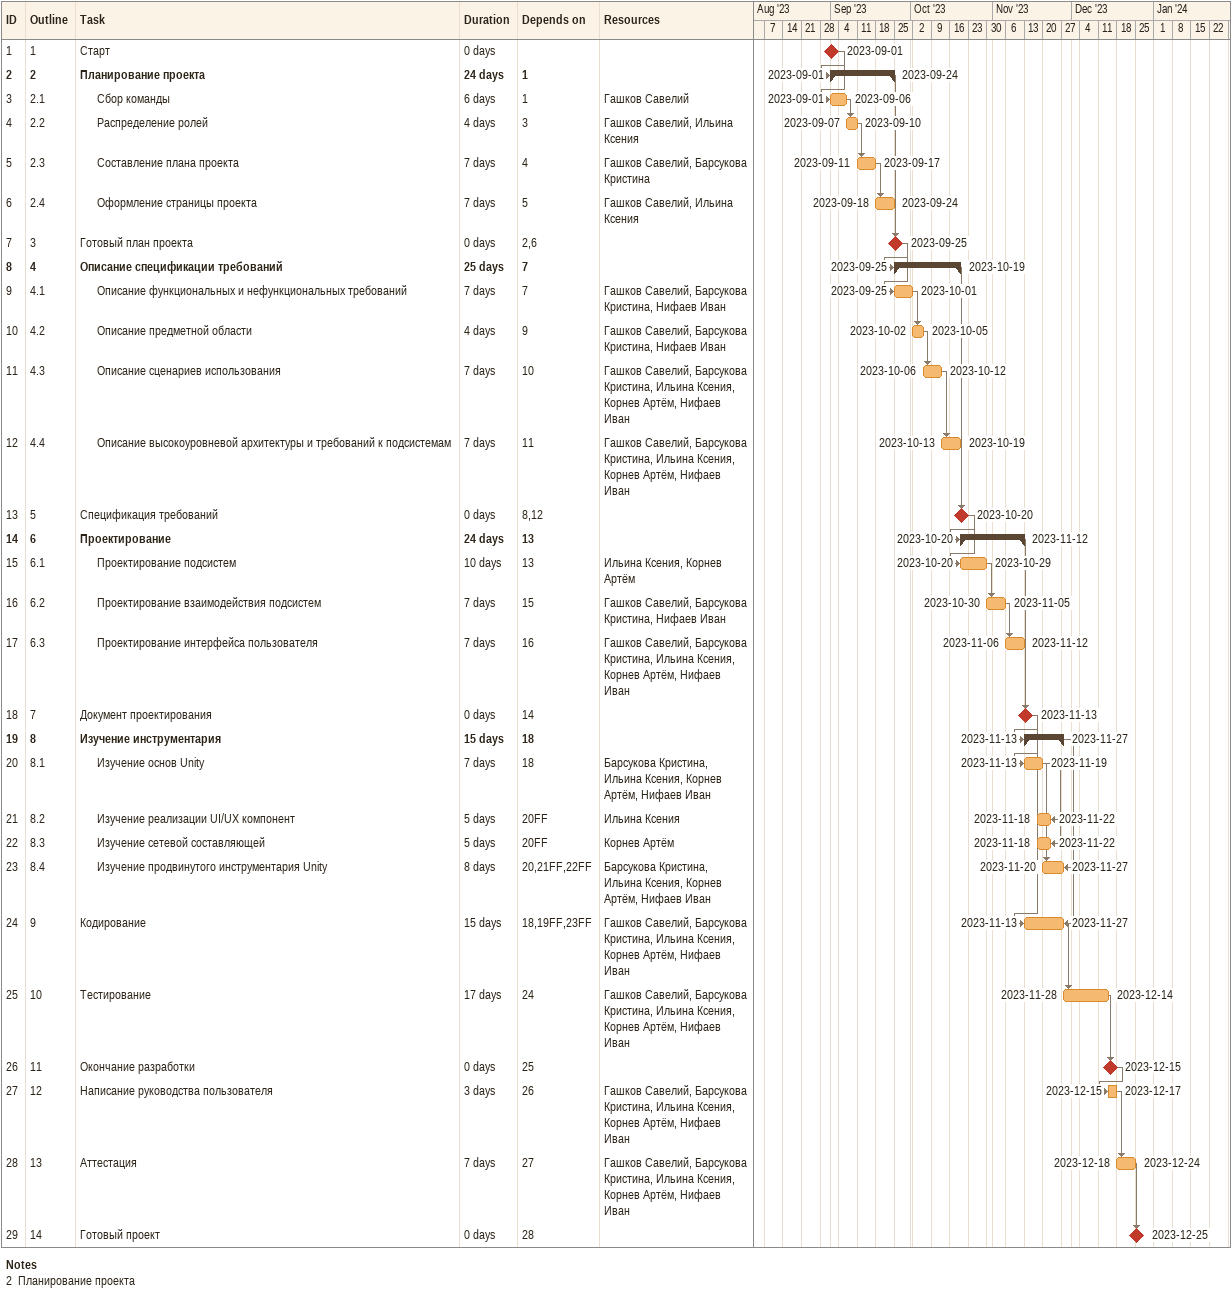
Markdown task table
| ID | WBS | Task | Duration | Start | Finish | Predecessors | Resources |
|---|---|---|---|---|---|---|---|
| 1 | 1 | Старт | 0d | 2023-09-01 | 2023-09-01 |  |  |
| 2 | 2 | **Планирование проекта** | 24d | 2023-09-01 | 2023-09-24 | 1 |  |
| 3 | 2.1 | Сбор команды | 6d | 2023-09-01 | 2023-09-06 | 1 | Гашков Савелий |
| 4 | 2.2 | Распределение ролей | 4d | 2023-09-07 | 2023-09-10 | 3 | Гашков Савелий, Ильина Ксения |
| 5 | 2.3 | Составление плана проекта | 7d | 2023-09-11 | 2023-09-17 | 4 | Гашков Савелий, Барсукова Кристина |
| 6 | 2.4 | Оформление страницы проекта | 7d | 2023-09-18 | 2023-09-24 | 5 | Гашков Савелий, Ильина Ксения |
| 7 | 3 | Готовый план проекта | 0d | 2023-09-25 | 2023-09-25 | 2, 6 |  |
| 8 | 4 | **Описание спецификации требований** | 25d | 2023-09-25 | 2023-10-19 | 7 |  |
| 9 | 4.1 | Описание функциональных и нефункциональных требований | 7d | 2023-09-25 | 2023-10-01 | 7 | Гашков Савелий, Барсукова Кристина, Нифаев Иван |
| 10 | 4.2 | Описание предметной области | 4d | 2023-10-02 | 2023-10-05 | 9 | Гашков Савелий, Барсукова Кристина, Нифаев Иван |
| 11 | 4.3 | Описание сценариев использования | 7d | 2023-10-06 | 2023-10-12 | 10 | Гашков Савелий, Барсукова Кристина, Ильина Ксения, Корнев Артём, Нифаев Иван |
| 12 | 4.4 | Описание высокоуровневой архитектуры и требований к подсистемам | 7d | 2023-10-13 | 2023-10-19 | 11 | Гашков Савелий, Барсукова Кристина, Ильина Ксения, Корнев Артём, Нифаев Иван |
| 13 | 5 | Спецификация требований | 0d | 2023-10-20 | 2023-10-20 | 8, 12 |  |
| 14 | 6 | **Проектирование** | 24d | 2023-10-20 | 2023-11-12 | 13 |  |
| 15 | 6.1 | Проектирование подсистем | 10d | 2023-10-20 | 2023-10-29 | 13 | Ильина Ксения, Корнев Артём |
| 16 | 6.2 | Проектирование взаимодействия подсистем | 7d | 2023-10-30 | 2023-11-05 | 15 | Гашков Савелий, Барсукова Кристина, Нифаев Иван |
| 17 | 6.3 | Проектирование интерфейса пользователя | 7d | 2023-11-06 | 2023-11-12 | 16 | Гашков Савелий, Барсукова Кристина, Ильина Ксения, Корнев Артём, Нифаев Иван |
| 18 | 7 | Документ проектирования | 0d | 2023-11-13 | 2023-11-13 | 14 |  |
| 19 | 8 | **Изучение инструментария** | 15d | 2023-11-13 | 2023-11-27 | 18 |  |
| 20 | 8.1 | Изучение основ Unity | 7d | 2023-11-13 | 2023-11-19 | 18 | Барсукова Кристина, Ильина Ксения, Корнев Артём, Нифаев Иван |
| 21 | 8.2 | Изучение реализации UI/UX компонент | 5d | 2023-11-18 | 2023-11-22 | 20FF | Ильина Ксения |
| 22 | 8.3 | Изучение сетевой составляющей | 5d | 2023-11-18 | 2023-11-22 | 20FF | Корнев Артём |
| 23 | 8.4 | Изучение продвинутого инструментария Unity | 8d | 2023-11-20 | 2023-11-27 | 20, 21FF, 22FF | Барсукова Кристина, Ильина Ксения, Корнев Артём, Нифаев Иван |
| 24 | 9 | Кодирование | 15d | 2023-11-13 | 2023-11-27 | 18, 19FF, 23FF | Гашков Савелий, Барсукова Кристина, Ильина Ксения, Корнев Артём, Нифаев Иван |
| 25 | 10 | Тестирование | 17d | 2023-11-28 | 2023-12-14 | 24 | Гашков Савелий, Барсукова Кристина, Ильина Ксения, Корнев Артём, Нифаев Иван |
| 26 | 11 | Окончание разработки | 0d | 2023-12-15 | 2023-12-15 | 25 |  |
| 27 | 12 | Написание руководства пользователя | 3d | 2023-12-15 | 2023-12-17 | 26 | Гашков Савелий, Барсукова Кристина, Ильина Ксения, Корнев Артём, Нифаев Иван |
| 28 | 13 | Аттестация | 7d | 2023-12-18 | 2023-12-24 | 27 | Гашков Савелий, Барсукова Кристина, Ильина Ксения, Корнев Артём, Нифаев Иван |
| 29 | 14 | Готовый проект | 0d | 2023-12-25 | 2023-12-25 | 28 |  |

Notes
- 2: Планирование проекта
